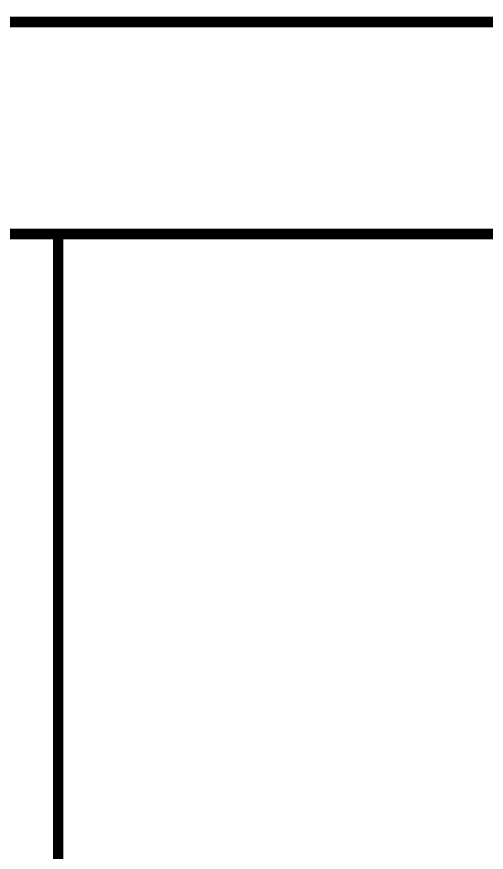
# Model space of a CAD drawing. Extents: x -160106 to 966792, y -663931 to 1550022.
# Drawn here: x -42952 to -42885.5, y -85682.7 to -85564.4 of the extents above; entities that cross this region are included whole.
import ezdxf
from ezdxf.enums import TextEntityAlignment as Align
from ezdxf.xclip import XClip

# ---------------------------------------------------------------- set-up
doc = ezdxf.new("R2010")
doc.units = 0
doc.layers.add('0-cxFrame', color=155, linetype='Continuous')
doc.layers.add('20剖面图$0$A-LIN-V', color=9, linetype='Continuous')
doc.layers.add('0-cxText', color=131, linetype='Continuous', lineweight=25)
doc.styles.add('cx_tuming', font='simhei.ttf')
doc.styles.add('cx_tuqian1', font='')
doc.styles.add('黑体', font='simhei.ttf', dxfattribs={"height": 12})
doc.styles.get('cx_tuqian1').set_extended_font_data('SimSun')

# ---------------------------------------------------------------- blocks, each defined once
blk = doc.blocks.new('zjcx_TT(Dragon)')
at = {"layer": '0-cxFrame', "const_width": 30}
blk.add_lwpolyline([(-7000, -10200.2), (0, -10200.2), (0, 0), (-7000, 0)], close=True, dxfattribs=at)
blk = doc.blocks.new('zjcx_T2(Dragon)')
at = {"layer": '0-cxFrame', "const_width": 50}
blk.add_lwpolyline([(-7000, 40000), (0, 40000), (0, 0), (-7000, 0)], close=True, dxfattribs=at)
at = {"layer": '0-cxFrame'}
blk.add_blockref('zjcx_TT(Dragon)', (0, 40000), dxfattribs=at)
blk = doc.blocks.new('TK22.A2 L(Dragon)')
at = {"layer": '0-cxFrame', "color": 7, "const_width": 0.5}
blk.add_lwpolyline([(0, 0), (-594, 0), (-594, 420), (0, 420)], close=True, dxfattribs=at)
at = {"layer": '0-cxFrame', "const_width": 0.5}
for points in [[(-80, 10), (-574, 10), (-574, 410), (-80, 410)], [(-10, 10), (-80, 10), (-80, 410), (-10, 410)]]:
    blk.add_lwpolyline(points, close=True, dxfattribs=at)
at = {"layer": '0-cxFrame', "xscale": 0.01, "yscale": 0.01, "zscale": 0.01}
blk.add_blockref('zjcx_T2(Dragon)', (-10, 10), dxfattribs=at)
at = {"style": '黑体', "flags": 4}
blk.add_attdef('图幅', text='', height=3.3, dxfattribs=at).set_placement((-40, 3), align=Align.RIGHT)
at = {"layer": '0-cxText', "flags": 4}
for tag, height, style, p in [('建设单位', 3.5, 'cx_tuming', (-45, 240)), ('项目名称', 3.5, 'cx_tuming', (-45, 210)), ('子项名称', 3.5, 'cx_tuming', (-45, 180)), ('工程编号', 3.3, 'cx_tuqian1', (-35, 165)), ('图名1', 3.5, 'cx_tuming', (-45, 87)), ('图名2', 3.5, 'cx_tuming', (-45, 79)), ('图名3', 3.5, 'cx_tuming', (-45, 71)), ('出图日期', 3.3, 'cx_tuqian1', (-39, 60)), ('专业', 3.3, 'cx_tuqian1', (-55, 52)), ('图号', 3.3, 'cx_tuqian1', (-55, 44)), ('版次', 3.3, 'cx_tuqian1', (-20, 44))]:
    blk.add_attdef(tag, text='', height=height, dxfattribs=dict(at, style=style)).set_placement(p, align=Align.MIDDLE)
at = {"layer": 'Defpoints', "color": 6, "flags": 4}
for tag, height, style, p in [('tufu', 3.3, '黑体', (-12, 12)), ('dwfname', 4, 'cx_tuqian1', (-80, 3))]:
    blk.add_attdef(tag, text='', height=height, dxfattribs=dict(at, style=style)).set_placement(p, align=Align.RIGHT)
blk = doc.blocks.new('20250911162422')
at = {"layer": '20剖面图$0$A-LIN-V'}
blk.add_line((38.28, 15800), (-5372.08, 15800), dxfattribs=at)

msp = doc.modelspace()

# ---------------------------------------------------------------- block references
at = {"ltscale": 100}
ref = msp.add_blockref('20250911162422', (-37563, -101413.89), dxfattribs=at)
XClip(ref).set_block_clipping_path([(-707.5583296459, 14655.2594950696), (387.8619593782, 16488.0939963564)])
at = {"layer": '0-cxFrame', "xscale": 3, "yscale": 3, "zscale": 3}
msp.add_blockref('TK22.A2 L(Dragon)', (-42706.09, -86825.19), dxfattribs=at)

doc.saveas('drawing.dxf')
